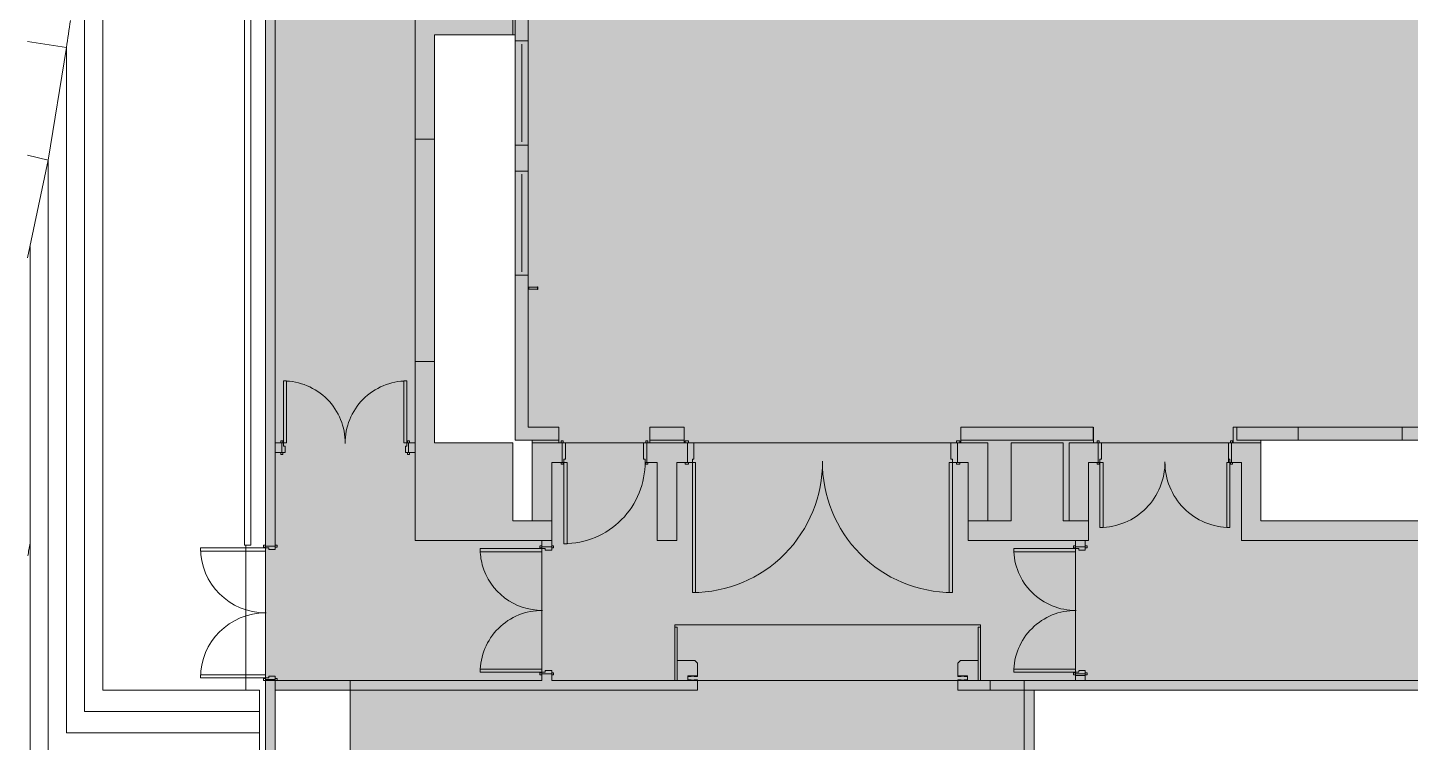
# Model space of a CAD drawing. Header units: millimetres. Extents: x -57519 to 497916, y -349472 to 446842.
# Drawn here: x 363393 to 384650, y 4756 to 15735 of the extents above; entities that cross this region are included whole.
import ezdxf

# ---------------------------------------------------------------- set-up
doc = ezdxf.new("R2010")
doc.units = ezdxf.units.MM
for name, color, linetype, lineweight in [('A-DETL-GENF', 92, 'Continuous', 5), ('A-DETL-THIN', 151, 'Continuous', 9), ('A-DOOR', 31, 'Continuous', 5), ('A-DOOR-FRAM', 31, 'Continuous', 5), ('A-FLOR', 192, 'Continuous', 5), ('A-GLAZ', 151, 'Continuous', 5), ('A-WALL', 113, 'Continuous', 20), ('A-WALL-PATT', 111, 'Continuous', 20), ('Q-SPCQ', 91, 'Continuous', 5), ('S-BEAM', 12, 'Continuous', 20), ('S-COLS', 52, 'Continuous', 20), ('S-STRS', 31, 'Continuous', 5)]:
    doc.layers.add(name, color=color, linetype=linetype, lineweight=lineweight)

# ---------------------------------------------------------------- blocks, each defined once
blk = doc.blocks.new('DLN-Double Door__X03_ - _M19_1900 x 2450 _WH_-16954910-G_F SINGLE OCCUPANCY DIAGRAM')
at = {"layer": 'A-DOOR', "color": 191}
for p, q in [((-900, -75), (-950, -75)), ((-950, -75), (-950, -1025)), ((-900, -1025), (-900, -75)), ((900, -1025), (900, -75)), ((902, -75), (950, -75)), ((950, -75), (950, -1025)), ((-950, -1025), (-900, -1025)), ((950, -1025), (900, -1025))]:
    blk.add_line(p, q, dxfattribs=at)
for centre, start, end in [((-950, -75), 270, 0.5), ((950, -75), 179.5, 270)]:
    blk.add_arc(centre, 950, start, end, dxfattribs=at)
at = {"layer": 'A-DOOR-FRAM', "color": 191}
for p, q in [((-960, 105), (-990, 105)), ((-990, 105), (-990, 75)), ((-990, 75), (-975, 75)), ((-975, 75), (-960, 75)), ((-925, 75), (-975, 75)), ((-975, 75), (-975, -75)), ((-960, 75), (-960, 105)), ((-925, -25), (-925, 75)), ((925, 75), (925, -25)), ((975, 75), (925, 75)), ((990, 105), (960, 105)), ((960, 105), (960, 75)), ((960, 75), (975, 75)), ((975, 75), (990, 75)), ((975, -75), (975, 75)), ((990, 75), (990, 105)), ((-975, -75), (-990, -75)), ((-990, -75), (-990, -105)), ((-990, -105), (-960, -105)), ((-960, -75), (-975, -75)), ((-975, -75), (-950, -75)), ((-960, -105), (-960, -75)), ((-950, -75), (-950, -25)), ((-950, -25), (-925, -25)), ((930, -25), (950, -25)), ((950, -25), (950, -75)), ((950, -75), (975, -75)), ((975, -75), (960, -75)), ((960, -75), (960, -105)), ((960, -105), (990, -105)), ((990, -75), (975, -75)), ((990, -105), (990, -75))]:
    blk.add_line(p, q, dxfattribs=at)
blk = doc.blocks.new('DLN-Double Door__X03_ - _M19_1900 x 2450 _WH_-V588-G_F SINGLE OCCUPANCY DIAGRAM')
at = {"layer": 'A-DOOR', "color": 191}
for p, q in [((-900, -75), (-950, -75)), ((-950, -75), (-950, -1025)), ((-900, -1025), (-900, -76)), ((900, -75), (950, -75)), ((900, -1025), (900, -75)), ((950, -75), (950, -1025)), ((-950, -1025), (-900, -1025)), ((950, -1025), (900, -1025))]:
    blk.add_line(p, q, dxfattribs=at)
for centre, start, end in [((-950, -75), 285.0833, 0.5), ((950, -75), 179.5, 270), ((-950, -75), 270, 285.0368)]:
    blk.add_arc(centre, 950, start, end, dxfattribs=at)
at = {"layer": 'A-DOOR-FRAM', "color": 191}
for p, q in [((-960, 105), (-990, 105)), ((-990, 105), (-990, 75)), ((-990, 75), (-975, 75)), ((-975, 75), (-960, 75)), ((-925, 75), (-975, 75)), ((-975, 75), (-975, -75)), ((-960, 75), (-960, 105)), ((-925, -25), (-925, 75)), ((925, 75), (925, -25)), ((975, 75), (925, 75)), ((990, 105), (960, 105)), ((960, 105), (960, 75)), ((960, 75), (975, 75)), ((975, 75), (990, 75)), ((975, -75), (975, 75)), ((990, 75), (990, 105)), ((-975, -75), (-990, -75)), ((-990, -75), (-990, -104)), ((-990, -105), (-960, -105)), ((-960, -75), (-975, -75)), ((-975, -75), (-950, -75)), ((-960, -105), (-960, -75)), ((-950, -75), (-950, -25)), ((-950, -25), (-925, -25)), ((925, -25), (950, -25)), ((950, -25), (950, -75)), ((950, -75), (975, -75)), ((975, -75), (960, -75)), ((960, -75), (960, -105)), ((960, -105), (990, -105)), ((990, -75), (975, -75)), ((990, -105), (990, -75))]:
    blk.add_line(p, q, dxfattribs=at)
blk = doc.blocks.new('DLN-Double Door__X03_ - _M50_2000 x 2450 _WH_-16954902-G_F SINGLE OCCUPANCY DIAGRAM')
at = {"layer": 'A-DOOR', "color": 191}
for p, q in [((-950, -75), (-1000, -75)), ((950, -75), (1000, -75))]:
    blk.add_line(p, q, dxfattribs=at)
at = {"layer": 'A-DOOR', "color": 253}
for p, q in [((-1000, -75), (-1000, -1075)), ((-950, -1075), (-950, -75)), ((950, -1075), (950, -75)), ((1000, -75), (1000, -1075)), ((-1000, -1075), (-950, -1075)), ((1000, -1075), (950, -1075))]:
    blk.add_line(p, q, dxfattribs=at)
for centre, start, end in [((-1000, -75), 270, 359.9947), ((1000, -75), 180.0053, 270)]:
    blk.add_arc(centre, 1000, start, end, dxfattribs=at)
at = {"layer": 'A-DOOR', "color": 191}
for centre, start, end in [((1000, -75), 179.5, 180.0053), ((-1000, -75), 359.9947, 0.5)]:
    blk.add_arc(centre, 1000, start, end, dxfattribs=at)
at = {"layer": 'A-DOOR-FRAM', "color": 191}
for p, q in [((-1010, 105), (-1040, 105)), ((-1040, 105), (-1040, 75)), ((-1040, 75), (-1025, 75)), ((-1025, 75), (-1010, 75)), ((-975, 75), (-1025, 75)), ((-1025, 75), (-1025, -75)), ((-1010, 75), (-1010, 105)), ((-975, -25), (-975, 75)), ((975, 75), (975, -25)), ((1025, 75), (975, 75)), ((1037, 105), (1010, 105)), ((1010, 105), (1010, 75)), ((1010, 75), (1025, 75)), ((1025, 75), (1037, 75)), ((1025, -66), (1025, 75)), ((-1025, -75), (-1040, -75)), ((-1010, -75), (-1025, -75)), ((-1025, -75), (-1000, -75)), ((-1000, -75), (-1000, -25)), ((-1000, -25), (-975, -25)), ((975, -25), (1000, -25)), ((1000, -25), (1000, -65)), ((1000, -75), (1025, -75)), ((1025, -75), (1010, -75)), ((1037, -75), (1025, -75))]:
    blk.add_line(p, q, dxfattribs=at)
at = {"layer": 'A-DOOR-FRAM', "color": 253}
for p, q in [((1040, 75), (1040, 105)), ((-1040, -75), (-1040, -105)), ((-1040, -105), (-1010, -105)), ((-1010, -105), (-1010, -75)), ((1010, -75), (1010, -105)), ((1010, -105), (1040, -105)), ((1040, -105), (1040, -75))]:
    blk.add_line(p, q, dxfattribs=at)
blk = doc.blocks.new('DLN-Double Door__X03_ - _M18_2000 x 2450 _WH_-16954924-G_F SINGLE OCCUPANCY DIAGRAM')
at = {"layer": 'A-DOOR', "color": 191}
for p, q in [((-950, -150), (-1000, -150)), ((-1000, -150), (-1000, -1150)), ((-950, -1150), (-950, -150)), ((950, -150), (1000, -150)), ((950, -1150), (950, -150)), ((1000, -150), (1000, -1150)), ((-1000, -1150), (-950, -1150)), ((1000, -1150), (950, -1150))]:
    blk.add_line(p, q, dxfattribs=at)
for centre, start, end in [((-1000, -150), 270, 0.5), ((1000, -150), 179.5, 270)]:
    blk.add_arc(centre, 1000, start, end, dxfattribs=at)
at = {"layer": 'A-DOOR-FRAM', "color": 191}
for p, q in [((-1010, 180), (-1040, 180)), ((-1040, 180), (-1040, 150)), ((-1040, 150), (-1025, 150)), ((-1025, 150), (-1010, 150)), ((-975, 150), (-1025, 150)), ((-1025, 150), (-1025, -150)), ((-1010, 150), (-1010, 180)), ((-975, -100), (-975, 150)), ((975, 150), (975, -100)), ((1025, 150), (975, 150)), ((1040, 180), (1010, 180)), ((1010, 180), (1010, 150)), ((1010, 150), (1025, 150)), ((1025, 150), (1040, 150)), ((1025, -150), (1025, 150)), ((1040, 150), (1040, 180)), ((-1025, -150), (-1040, -150)), ((-1040, -150), (-1040, -180)), ((-1040, -180), (-1010, -180)), ((-1010, -150), (-1025, -150)), ((-1025, -150), (-1000, -150)), ((-1010, -180), (-1010, -150)), ((-1000, -150), (-1000, -100)), ((-1000, -100), (-975, -100)), ((975, -100), (1000, -100)), ((1000, -100), (1000, -150)), ((1000, -150), (1025, -150)), ((1025, -150), (1010, -150)), ((1010, -150), (1010, -180)), ((1010, -180), (1040, -180)), ((1040, -150), (1025, -150)), ((1040, -180), (1040, -150))]:
    blk.add_line(p, q, dxfattribs=at)
blk = doc.blocks.new('DLN-Single Door__X01_ - _M11_1250 x 2450 _WH_-16935540-G_F SINGLE OCCUPANCY DIAGRAM')
at = {"layer": 'A-DOOR', "color": 191}
for p, q in [((-635, 180), (-665, 180)), ((-665, 180), (-665, 150)), ((-665, 150), (-650, 150)), ((-650, 150), (-635, 150)), ((-635, 150), (-635, 180)), ((665, 180), (635, 180)), ((635, 180), (635, 150)), ((635, 150), (650, 150)), ((650, 150), (665, 150)), ((665, 150), (665, 180)), ((-650, -150), (-665, -150)), ((-665, -150), (-665, -180)), ((-665, -180), (-635, -180)), ((-635, -150), (-650, -150)), ((-635, -180), (-635, -150)), ((-575, -150), (-625, -150)), ((-625, -150), (-625, -1400)), ((-575, -1400), (-575, -150)), ((650, -150), (635, -150)), ((635, -150), (635, -180)), ((635, -180), (665, -180)), ((665, -150), (650, -150)), ((665, -180), (665, -150)), ((-625, -1400), (-575, -1400))]:
    blk.add_line(p, q, dxfattribs=at)
blk.add_arc((-625, -150), 1250, 270, 0.5, dxfattribs=at)
at = {"layer": 'A-DOOR-FRAM', "color": 191}
for p, q in [((-600, 150), (-650, 150)), ((-650, 150), (-650, -150)), ((-600, -100), (-600, 150)), ((600, 150), (600, -100)), ((650, 150), (600, 150)), ((650, -150), (650, 150)), ((-650, -150), (-625, -150)), ((-625, -150), (-625, -100)), ((-625, -100), (-600, -100)), ((600, -100), (625, -100)), ((625, -100), (625, -150)), ((625, -150), (650, -150))]:
    blk.add_line(p, q, dxfattribs=at)
blk = doc.blocks.new('S_S_ Roller Shutter _7000mm rw_ - 4500mm RW-16026256-G_F SINGLE OCCUPANCY DIAGRAM')
at = {"layer": 'A-DOOR', "color": 191}
for p, q in [((-2350, -930), (-2350, -75)), ((-2315, -75), (-2350, -75)), ((-2315, -75), (-2350, -75)), ((-2350, -75), (-2350, -895)), ((-2150, -75), (-2315, -75)), ((-2315, -895), (-2315, -75)), ((-2150, -145), (-2150, -75)), ((-2150, -75), (-2150, -83)), ((-2000, -75), (-2150, -75)), ((-2150, -83), (-2100, -83)), ((-2150, -135), (-2150, -145)), ((-2100, -135), (-2150, -135)), ((-2000, -145), (-2150, -145)), ((-2150, -145), (-2000, -145)), ((-2100, -83), (-2100, -80)), ((-2100, -80), (-2050, -80)), ((-2100, -138), (-2100, -135)), ((-2050, -138), (-2100, -138)), ((-2050, -80), (-2050, -83)), ((-2050, -83), (-2000, -83)), ((-2000, -135), (-2050, -135)), ((-2050, -135), (-2050, -138)), ((-2000, -83), (-2000, -75)), ((-2000, -145), (-2000, -135)), ((-2000, -340), (-2000, -145)), ((2150, -75), (2000, -75)), ((2000, -75), (2000, -83)), ((2000, -83), (2050, -83)), ((2050, -135), (2000, -135)), ((2000, -135), (2000, -145)), ((2150, -145), (2000, -145)), ((2000, -145), (2000, -340)), ((2000, -145), (2150, -145)), ((2050, -83), (2050, -80)), ((2050, -80), (2100, -80)), ((2050, -138), (2050, -135)), ((2100, -138), (2050, -138)), ((2100, -80), (2100, -83)), ((2100, -83), (2150, -83)), ((2150, -135), (2100, -135)), ((2100, -135), (2100, -138)), ((2315, -75), (2150, -75)), ((2150, -75), (2150, -145)), ((2150, -83), (2150, -75)), ((2150, -145), (2150, -135)), ((2350, -75), (2315, -75)), ((2350, -75), (2315, -75)), ((2315, -75), (2315, -895)), ((2350, -930), (2350, -75)), ((2350, -895), (2350, -75)), ((-2315, -380), (-2040, -380)), ((-2040, -380), (-2000, -340)), ((2000, -340), (2040, -380)), ((2040, -380), (2315, -380)), ((-2350, -895), (-2315, -895)), ((-2350, -930), (2350, -930)), ((2315, -895), (2350, -895))]:
    blk.add_line(p, q, dxfattribs=at)
blk = doc.blocks.new('DLN-Double Door__M22_ - _M22_4000 x 4000 _WH_-13614099-G_F SINGLE OCCUPANCY DIAGRAM')
at = {"layer": 'A-DOOR', "color": 191}
for p, q in [((-2000, 2150), (-1950, 2150)), ((-2000, 150), (-2000, 2150)), ((-1950, 2150), (-1950, 150)), ((1950, 2150), (1950, 150)), ((2000, 2150), (1950, 2150)), ((2000, 150), (2000, 2150)), ((-1950, 150), (-2000, 150)), ((1950, 150), (2000, 150))]:
    blk.add_line(p, q, dxfattribs=at)
for centre, start, end in [((-2000, 150), 359.5, 90), ((2000, 150), 90, 180.5)]:
    blk.add_arc(centre, 2000, start, end, dxfattribs=at)
at = {"layer": 'A-DOOR-FRAM', "color": 191}
for p, q in [((-2110, 180), (-2060, 180)), ((-2110, 150), (-2110, 180)), ((-2075, 150), (-2110, 150)), ((-2060, 150), (-2075, 150)), ((-2075, 150), (-2000, 150)), ((-2075, -150), (-2075, 150)), ((-2060, 180), (-2060, 150)), ((-2000, 150), (-2000, 100)), ((-2000, 100), (-1975, 100)), ((-1975, 100), (-1975, -150)), ((1975, 100), (2000, 100)), ((1975, -150), (1975, 100)), ((2000, 150), (2075, 150)), ((2000, 100), (2000, 150)), ((2060, 150), (2060, 180)), ((2060, 180), (2110, 180)), ((2075, 150), (2060, 150)), ((2110, 150), (2075, 150)), ((2075, 150), (2075, -150)), ((2110, 180), (2110, 150)), ((-2110, -150), (-2075, -150)), ((-2110, -180), (-2110, -150)), ((-2060, -180), (-2110, -180)), ((-2075, -150), (-2060, -150)), ((-1975, -150), (-2075, -150)), ((-2060, -150), (-2060, -180)), ((2075, -150), (1975, -150)), ((2060, -180), (2060, -150)), ((2060, -150), (2075, -150)), ((2110, -180), (2060, -180)), ((2075, -150), (2110, -150)), ((2110, -150), (2110, -180))]:
    blk.add_line(p, q, dxfattribs=at)
blk = doc.blocks.new('DLN_Louvre - 1600x500_WH_-15604522-G_F SINGLE OCCUPANCY DIAGRAM')
at = {"layer": 'A-GLAZ'}
blk.add_line((-750, 0), (750, 0), dxfattribs=at)
blk = doc.blocks.new('BIT_Steel Rod Fixing Details - 145mm-15938180-G_F SINGLE OCCUPANCY DIAGRAM')
at = {"layer": 'Q-SPCQ'}
for p, q in [((-21, 0), (21, 0)), ((21, 0), (-21, 0)), ((-20, -140), (-20, -145)), ((-20, -140), (-14, -140)), ((20, -140), (-20, -140)), ((-20, -145), (20, -145)), ((20, -145), (-20, -145)), ((-15, -6), (-15, -140)), ((-14, -6), (-15, -6)), ((15, -6), (-15, -6)), ((-15, -140), (15, -140)), ((-6, -145), (6, -145)), ((6, -145), (-6, -145)), ((14, -140), (20, -140)), ((15, -140), (15, -6)), ((20, -145), (20, -140))]:
    blk.add_line(p, q, dxfattribs=at)
at = {"layer": 'Q-SPCQ', "flags": 128}
blk.add_lwpolyline([(-15, -6), (-9, -6), (4, -6), (14, -6), (15, -6)], dxfattribs=at)
blk = doc.blocks.new('DLN-Double Door__X03_ - _M19_1900 x 2450 _WH_-V881-G_F SINGLE OCCUPANCY DIAGRAM')
at = {"layer": 'A-DOOR', "color": 191}
for p, q in [((-950, 1025), (-900, 1025)), ((-950, 75), (-950, 1025)), ((-900, 1025), (-900, 75)), ((900, 1025), (900, 75)), ((950, 1025), (900, 1025)), ((950, 75), (950, 1025)), ((-900, 75), (-950, 75)), ((900, 75), (950, 75))]:
    blk.add_line(p, q, dxfattribs=at)
for centre, start, end in [((-950, 75), 359.5, 90), ((950, 75), 90, 180.5)]:
    blk.add_arc(centre, 950, start, end, dxfattribs=at)
at = {"layer": 'A-DOOR-FRAM', "color": 191}
for p, q in [((-990, 105), (-960, 105)), ((-990, 75), (-990, 105)), ((-960, 75), (-975, 75)), ((-975, 75), (-950, 75)), ((-960, 105), (-960, 75)), ((-950, 75), (-950, 25)), ((-950, 25), (-925, 25)), ((-925, 25), (-925, -75)), ((925, 25), (950, 25)), ((925, -75), (925, 25)), ((950, 75), (975, 75)), ((950, 25), (950, 75)), ((960, 75), (960, 105)), ((960, 105), (990, 105)), ((975, 75), (960, 75)), ((990, 105), (990, 75)), ((-990, -105), (-990, -75)), ((-960, -105), (-990, -105)), ((-975, -75), (-960, -75)), ((-925, -75), (-975, -75)), ((-960, -75), (-960, -105)), ((975, -75), (925, -75)), ((960, -105), (960, -75)), ((960, -75), (975, -75)), ((990, -105), (960, -105)), ((990, -75), (990, -105))]:
    blk.add_line(p, q, dxfattribs=at)
blk = doc.blocks.new('CISC HS Pipe Shapes - HA 98x4_8-18756561-G_F SINGLE OCCUPANCY DIAGRAM')
at = {"layer": 'S-BEAM', "lineweight": 5}
for p, q in [((5200, 49), (-4725, 49)), ((-4725, -49), (-4725, 49)), ((5200, 49), (5200, -49)), ((-4725, -49), (5200, -49))]:
    blk.add_line(p, q, dxfattribs=at)

msp = doc.modelspace()

# ---------------------------------------------------------------- hatches: boundary and pattern name
at = {"layer": 'A-DETL-GENF', "transparency": 33554585}
h = msp.add_hatch(color=201, dxfattribs=at)
h.paths.add_polyline_path([(378712.3, -2142.5), (378712.3, 5707.5), (408249.8, 5707.5), (408249.8, 31607.5), (411824.8, 31607.5), (411824.8, 28857.5), (414124.8, 28857.5), (414124.8, 34332.5), (417674.8, 34332.5), (417674.8, 35647.5), (420699.8, 35647.5), (420699.8, 52157.5), (392454.3, 52157.5), (392454.3, 45782.5), (382199.8, 45782.5), (382199.8, 52157.5), (367049.8, 52157.5), (367049.8, 5707.5), (368349.8, 5707.5), (368349.8, 3222.2), (374112.3, -1265.4), (374112.3, -2142.5), (376972.2, -2142.5)], flags=0)
h.paths.add_polyline_path([(370849.8, 8157.5), (370849.8, 9357.5), (369649.8, 9357.5), (369649.8, 15624.2), (370889.8, 15624.2), (370889.8, 9397.5), (371149.8, 9397.5), (371149.8, 8157.5)], flags=0)
h.paths.add_polyline_path([(388124.8, 8157.5), (388124.8, 9397.5), (389899.8, 9397.5), (389899.8, 8157.5)], flags=0)
h.paths.add_polyline_path([(382791.7, 8157.5), (382352.3, 8157.5), (382352.3, 9397.5), (387324.8, 9397.5), (387324.8, 8157.5), (386671.4, 8157.5)], flags=0)
h.paths.add_polyline_path([(404599.8, 8157.5), (396937.3, 8157.5), (396937.3, 9397.5), (404599.8, 9397.5), (404599.8, 8571.4)], flags=0)
h.paths.add_polyline_path([(394430.7, 8157.5), (392899.8, 8157.5), (392899.8, 9397.5), (396137.3, 9397.5), (396137.3, 8157.5)], flags=0)
h.paths.add_polyline_path([(405799.8, 12397.5), (404559.8, 12397.5), (404559.8, 15624.2), (405799.8, 15624.2), (405799.8, 12969.9)], flags=0)
h.paths.add_polyline_path([(370889.8, 16424.2), (369649.8, 16424.2), (369649.8, 23040.8), (370889.8, 23040.8), (370889.8, 17368.3)], flags=0)
h.paths.add_polyline_path([(404559.8, 16424.2), (404559.8, 23040.8), (405799.8, 23040.8), (405799.8, 16424.2)], flags=0)
h.paths.add_polyline_path([(369649.8, 23840.8), (369649.8, 30107.5), (370849.8, 30107.5), (370849.8, 31307.5), (371149.8, 31307.5), (371149.8, 30107.5), (370889.8, 30107.5), (370889.8, 23840.8)], flags=0)
h.paths.add_polyline_path([(404559.8, 23840.8), (404559.8, 27067.5), (405799.8, 27067.5), (405799.8, 23840.8)], flags=0)
h.paths.add_polyline_path([(388124.8, 30067.5), (388124.8, 31307.5), (389399.8, 31307.5), (389399.8, 30067.5)], flags=0)
h.paths.add_polyline_path([(373449.8, 30067.5), (373449.8, 31307.5), (378512.3, 31307.5), (378512.3, 30067.5), (375032.4, 30067.5)], flags=0)
h.paths.add_polyline_path([(386671.4, 30067.5), (382349.8, 30067.5), (382349.8, 31307.5), (387324.8, 31307.5), (387324.8, 30067.5)], flags=0)
h.paths.add_polyline_path([(394430.7, 30067.5), (392399.8, 30067.5), (392399.8, 31307.5), (396137.3, 31307.5), (396137.3, 30067.5)], flags=0)
h.paths.add_polyline_path([(402190, 30067.5), (396937.3, 30067.5), (396937.3, 31307.5), (404599.8, 31307.5), (404599.8, 30067.5), (404129.8, 30067.5)], flags=0)
h.paths.add_polyline_path([(407299.8, 35797.5), (407299.8, 36247.5), (408249.8, 36247.5), (408249.8, 35797.5), (408009.5, 35797.5)], flags=0)
h.paths.add_polyline_path([(412649.8, 35797.5), (412649.8, 37247.5), (415649.8, 37247.5), (415649.8, 35797.5), (413829, 35797.5)], flags=0)
h.paths.add_polyline_path([(412649.8, 37397.5), (412649.8, 37897.5), (418299.8, 37897.5), (418299.8, 37397.5), (412859.1, 37397.5)], flags=0)
h.paths.add_polyline_path([(408979.4, 37847.5), (408399.8, 37847.5), (408399.8, 38327.5), (410749.8, 38327.5), (410749.8, 37847.5), (409949.3, 37847.5)], flags=0)
h.paths.add_polyline_path([(381599.8, 37907.5), (381599.8, 39557.5), (382049.8, 39557.5), (382049.8, 37907.5), (381821.8, 37907.5)], flags=0)
h.paths.add_polyline_path([(406069.7, 38657.5), (404849.8, 38657.5), (404849.8, 49957.5), (408249.8, 49957.5), (408249.8, 38657.5), (408009.5, 38657.5)], flags=0)
h.paths.add_polyline_path([(370182.8, 40207.5), (369149.8, 40207.5), (369149.8, 40707.5), (370699.8, 40707.5), (370699.8, 40207.5)], flags=0)
h.paths.add_polyline_path([(381599.8, 40257.5), (381599.8, 42757.5), (382049.8, 42757.5), (382049.8, 40257.5), (381821.8, 40257.5)], flags=0)
h.paths.add_polyline_path([(414798.9, 42697.5), (410674.8, 42697.5), (410674.8, 43197.5), (418349.8, 43197.5), (418349.8, 42697.5), (415768.8, 42697.5)], flags=0)
h.paths.add_polyline_path([(377289.8, 42907.5), (375749.8, 42907.5), (375749.8, 43407.5), (377289.8, 43407.5), (377289.8, 43209.2)], flags=0)
h.paths.add_polyline_path([(382049.8, 46907.5), (379399.8, 46907.5), (379399.8, 52007.5), (382049.8, 52007.5), (382049.8, 47057.9)], flags=0)
h.paths.add_polyline_path([(410919.2, 47837.5), (410674.8, 47837.5), (410674.8, 48337.5), (418349.8, 48337.5), (418349.8, 47837.5), (411404.2, 47837.5)], flags=0)
h.paths.add_polyline_path([(408399.8, 50107.5), (408399.8, 52007.5), (408849.8, 52007.5), (408849.8, 50107.5)], flags=0)
at = {"layer": 'A-WALL-PATT', "transparency": 33554432}
h = msp.add_hatch(color=133, dxfattribs=at)
h.paths.add_polyline_path([(367199.8, 3557.5), (367199.8, 5720), (367049.8, 5720), (367049.8, 3557.5)], flags=0)
h.paths.add_polyline_path([(367199.8, 7770), (367199.8, 31832.5), (367049.8, 31832.5), (367049.8, 7770)], flags=0)
at = {"layer": 'A-WALL-PATT'}
for points in [[(369349.8, 14024.2), (369649.8, 14024.2), (369649.8, 15624.2), (369349.8, 15624.2), (369349.8, 14479.9)], [(369349.8, 9357.5), (369649.8, 9357.5), (369649.8, 10607.5), (369349.8, 10607.5), (369349.8, 9657.5)], [(370979.6, 7857.5), (371449.8, 7857.5), (371449.8, 8157.5), (370849.8, 8157.5), (370849.8, 7857.5)], [(377852.3, 7857.5), (378512.3, 7857.5), (378512.3, 8157.5), (377852.3, 8157.5)], [(379312.3, 7857.5), (379702.3, 7857.5), (379702.3, 8157.5), (379312.3, 8157.5)]]:
    msp.add_hatch(color=133, dxfattribs=at).paths.add_polyline_path(points, flags=0)
at = {"layer": 'A-WALL-PATT', "transparency": 33554432}
for points in [[(369649.8, 10607.5), (369649.8, 14024.2), (369349.8, 14024.2), (369349.8, 10607.5)], [(371449.8, 8157.5), (371449.8, 9357.5), (371149.8, 9357.5), (371152.7, 8157.5)], [(379402.3, 8157.5), (379702.3, 8157.5), (379702.3, 9357.5), (379402.3, 9357.5), (379402.3, 8571.4)], [(382352.3, 8157.5), (382352.3, 9357.5), (382052.3, 9357.5), (382052.3, 8157.5)], [(373071.8, 7857.5), (373371.8, 7857.5), (373371.8, 9057.5), (373071.8, 9057.5), (373071.8, 8157.5)], [(377852.3, 8157.5), (378152.3, 8157.5), (378152.3, 9057.5), (377852.3, 9057.5), (377852.3, 8571.4)], [(382052.3, 7857.5), (385724.8, 7857.5), (385724.8, 8157.5), (382052.3, 8157.5), (382052.3, 7955.6)], [(373237.8, 5557.5), (373237.8, 5707.5), (367199.8, 5707.5), (367199.8, 5557.5), (373092.5, 5557.5)]]:
    msp.add_hatch(color=133, dxfattribs=at).paths.add_polyline_path(points, flags=0)
at = {"layer": 'A-WALL-PATT'}
h = msp.add_hatch(color=256, dxfattribs=at)
h.paths.add_polyline_path([(367273.1, 9207.5), (367299.8, 9207.5), (367299.8, 9357.5), (367199.8, 9357.5), (367199.8, 9207.5)], flags=0)
h.paths.add_polyline_path([(369349.8, 9207.5), (369349.8, 9357.5), (369249.8, 9357.5), (369249.8, 9207.5)], flags=0)
at = {"layer": 'A-WALL-PATT', "transparency": 33554432}
h = msp.add_hatch(color=133, dxfattribs=at)
h.paths.add_polyline_path([(371449.8, 9057.5), (371610.8, 9057.5), (371610.8, 9357.5), (371449.8, 9357.5), (371449.8, 9251.1)], flags=0)
h.paths.add_polyline_path([(373282.8, 9057.5), (373282.8, 9357.5), (372910.8, 9357.5), (372910.8, 9057.5), (373092.5, 9057.5)], flags=0)
h = msp.add_hatch(color=133, dxfattribs=at)
h.paths.add_polyline_path([(377852.3, 9057.5), (378152.3, 9057.5), (378152.3, 9357.5), (377687.1, 9357.5), (377687.1, 9057.5)], flags=0)
h.paths.add_polyline_path([(373282.8, 9057.5), (373537.1, 9057.5), (373537.1, 9357.5), (373282.8, 9357.5)], flags=0)
h = msp.add_hatch(color=133, dxfattribs=at)
h.paths.add_polyline_path([(381902.3, 9057.5), (382052.3, 9057.5), (382052.3, 9357.5), (381902.3, 9357.5)], flags=0)
h.paths.add_polyline_path([(379852.3, 9057.5), (379852.3, 9357.5), (379702.3, 9357.5), (379702.3, 9057.5)], flags=0)
h = msp.add_hatch(color=133, dxfattribs=at)
h.paths.add_polyline_path([(371449.8, 5707.5), (371449.8, 5807.5), (371299.8, 5807.5), (371299.8, 5707.5)], flags=0)
h.paths.add_polyline_path([(371299.8, 7757.5), (371449.8, 7757.5), (371449.8, 7857.5), (371299.8, 7857.5)], flags=0)
h = msp.add_hatch(color=133, dxfattribs=at)
h.paths.add_polyline_path([(379652.3, 5707.5), (379652.3, 5807.5), (379502.3, 5807.5), (379502.3, 5707.5)], flags=0)
h.paths.add_polyline_path([(379502.3, 7757.5), (379652.3, 7757.5), (379652.3, 7857.5), (379502.3, 7857.5)], flags=0)
h = msp.add_hatch(color=133, dxfattribs=at)
h.paths.add_polyline_path([(378912, 5557.5), (390374.8, 5557.5), (390374.8, 5707.5), (377692.3, 5707.5), (377692.3, 5557.5), (378864.8, 5557.5)], flags=0)
h.paths.add_polyline_path([(373692.3, 5557.5), (373692.3, 5707.5), (373237.8, 5707.5), (373237.8, 5557.5), (373377.3, 5557.5)], flags=0)
h.paths.add_polyline_path([(392424.8, 5557.5), (398364.8, 5557.5), (398364.8, 5707.5), (392424.8, 5707.5)], flags=0)
h.paths.add_polyline_path([(400949.8, 5557.5), (407144.8, 5557.5), (407144.8, 5707.5), (399814.8, 5707.5), (399814.8, 5557.5), (400250.2, 5557.5)], flags=0)
h.paths.add_polyline_path([(408094.8, 5557.5), (408199.8, 5557.5), (408199.8, 5632.5), (408249.8, 5632.5), (408249.8, 5707.5), (408094.8, 5707.5)], flags=0)
h = msp.add_hatch(color=133, dxfattribs=at)
h.paths.add_polyline_path([(378864.8, -1542.5), (378864.8, 657.5), (378714.8, 657.5), (378714.8, -1542.5)], flags=0)
h.paths.add_polyline_path([(378864.8, 2707.5), (378864.8, 5557.5), (378714.8, 5557.5), (378714.8, 2707.5)], flags=0)
at = {"layer": 'S-COLS'}
for points in [[(370849.8, 15624.2), (370849.8, 16424.2), (369349.8, 16424.2), (369349.8, 15624.2), (369649.8, 15624.2)], [(370807, 7857.5), (370849.8, 7857.5), (370849.8, 9357.5), (369349.8, 9357.5), (369349.8, 7857.5), (370543.7, 7857.5)], [(378912, 7857.5), (379312.3, 7857.5), (379312.3, 9357.5), (378512.3, 9357.5), (378512.3, 7857.5), (378712.3, 7857.5)]]:
    msp.add_hatch(color=133, dxfattribs=at).paths.add_polyline_path(points, flags=0)

# ---------------------------------------------------------------- linework, layer by layer
at = {"layer": 'A-DETL-THIN', "lineweight": 5}
for p, q in [((367049.8, 35357.5), (367049.8, 5707.5)), ((369649.8, 9357.5), (369649.8, 15624.2)), ((369649.8, 15624.2), (370889.8, 15624.2)), ((370889.8, 15624.2), (370889.8, 9397.5)), ((370849.8, 9357.5), (369649.8, 9357.5)), ((370849.8, 8157.5), (370849.8, 9357.5)), ((370889.8, 9397.5), (371149.8, 9397.5)), ((371149.8, 9397.5), (371149.8, 8157.5)), ((382352.3, 8157.5), (382352.3, 9397.5)), ((382352.3, 9397.5), (387324.8, 9397.5)), ((371149.8, 8157.5), (370849.8, 8157.5)), ((387324.8, 8157.5), (382352.3, 8157.5)), ((367049.8, 5707.5), (368349.8, 5707.5)), ((368349.8, 5707.5), (368349.8, 3222.2)), ((378712.3, -2142.5), (378712.3, 5707.5)), ((378712.3, 5707.5), (408249.8, 5707.5))]:
    msp.add_line(p, q, dxfattribs=at)
at = {"layer": 'A-FLOR'}
for p, q in [((364549.5, 5557.5), (364549.9, 51475.3)), ((367049.8, 31817.5), (367049.8, 7785)), ((367199.8, 31457.5), (367199.8, 7785)), ((363989.8, 15429.7), (363393.4, 15525.2)), ((363989.8, 15429.7), (363709.8, 13700.7)), ((369349.8, 10607.5), (369349.8, 14024.2)), ((371089.8, 13932.5), (371089.8, 9597.5)), ((363709.8, 13700.7), (363393.4, 13776.6)), ((363709.8, 13700.7), (363393.4, 12199.7)), ((372960.8, 9597.5), (373487.1, 9597.5)), ((377737.1, 9597.5), (379772.3, 9597.5)), ((379777.3, 9597.5), (379777.3, 9357.5)), ((381927.3, 9357.5), (381927.3, 9597.5)), ((381927.3, 9597.5), (381982.3, 9597.5)), ((371560.8, 9397.5), (371560.8, 9357.5)), ((371560.8, 9357.5), (371595.8, 9357.5)), ((371660.8, 9357.5), (372860.8, 9357.5)), ((372860.8, 9357.5), (371660.8, 9357.5)), ((372925.8, 9357.5), (372960.8, 9357.5)), ((372960.8, 9357.5), (372960.8, 9397.5)), ((373487.1, 9397.5), (373487.1, 9357.5)), ((373487.1, 9357.5), (373502.1, 9357.5)), ((373537.1, 9357.5), (373537.1, 9057.5)), ((373637.1, 9357.5), (377587.1, 9357.5)), ((377587.1, 9357.5), (373637.1, 9357.5)), ((377687.1, 9057.5), (377687.1, 9357.5)), ((377722.1, 9357.5), (377737.1, 9357.5)), ((377737.1, 9357.5), (377737.1, 9397.5)), ((379777.3, 9357.5), (379837.3, 9357.5)), ((379852.3, 9357.5), (379852.3, 9057.5)), ((379902.3, 9357.5), (381852.3, 9357.5)), ((381852.3, 9357.5), (379902.3, 9357.5)), ((381917.3, 9357.5), (381927.3, 9357.5)), ((371595.8, 9057.5), (371449.8, 9057.5)), ((373071.8, 9057.5), (372925.8, 9057.5)), ((377852.3, 8157.5), (377852.3, 9057.5)), ((379837.3, 9057.5), (379702.3, 9057.5)), ((381852.3, 9057.5), (381852.3, 9107.5)), ((381877.3, 9057.5), (381852.3, 9057.5)), ((382052.3, 9057.5), (381917.3, 9057.5)), ((366749.8, 7782.5), (366749.8, 5557.5)), ((367049.8, 7745), (367049.8, 5745)), ((371299.8, 7772.5), (371299.8, 7857.5)), ((371299.8, 7732.5), (371299.8, 5832.5)), ((371449.8, 7857.5), (371449.8, 7772.5)), ((379502.3, 7732.5), (379502.3, 5832.5)), ((379652.3, 7857.5), (379652.3, 7772.5)), ((385724.8, 7857.5), (382052.3, 7857.5)), ((367199.8, 5745), (367199.8, 5707.5)), ((371299.8, 5707.5), (371299.8, 5792.5)), ((371449.8, 5792.5), (371449.8, 5707.5)), ((379502.3, 5782.5), (379652.3, 5782.5)), ((379652.3, 5782.5), (379652.3, 5707.5)), ((366749.8, 5557.5), (364549.5, 5557.5)), ((367049.8, 5705), (367049.8, 3407.5)), ((373692.3, 5557.5), (367199.8, 5557.5)), ((367199.8, 5557.5), (367199.8, 3557.5)), ((367229.8, 5707.5), (371299.8, 5707.5)), ((371449.8, 5707.5), (379502.3, 5707.5)), ((378192.3, 5707.5), (373692.3, 5707.5)), ((378192.3, 5557.5), (378192.3, 5707.5)), ((378712.3, 5557.5), (378192.3, 5557.5)), ((378714.8, 2722.5), (378714.8, 5557.5)), ((378864.8, 5557.5), (378864.8, 2722.5)), ((379652.3, 5707.5), (389074.8, 5707.5))]:
    msp.add_line(p, q, dxfattribs=at)
msp.add_arc((302993.1, 24420.5), 61655.8, 351.615066, 352.006507, dxfattribs=at)
at = {"layer": 'A-WALL', "color": 191, "lineweight": 5}
for p, q in [((367049.8, 31832.5), (367049.8, 7770)), ((367199.8, 7770), (367199.8, 31832.5)), ((370889.8, 9397.5), (370889.8, 30067.5)), ((371089.8, 29867.5), (371089.8, 13932.5)), ((370893.7, 15532.5), (371089.8, 15532.5)), ((369349.8, 10607.5), (369349.8, 14024.2)), ((369649.8, 14024.2), (369649.8, 10607.5)), ((371089.8, 13932.5), (370889.8, 13932.5)), ((370889.8, 13532.5), (371089.8, 13532.5)), ((371089.8, 11932.5), (370889.8, 11932.5)), ((369649.8, 10607.5), (369349.8, 10607.5)), ((369349.8, 10607.5), (369649.8, 10607.5)), ((371560.8, 9597.5), (371089.8, 9597.5)), ((371560.8, 9597.5), (371560.8, 9397.5)), ((373487.1, 9597.5), (372960.8, 9597.5)), ((372960.8, 9597.5), (372960.8, 9397.5)), ((373487.1, 9597.5), (373487.1, 9397.5)), ((379772.3, 9597.5), (377737.1, 9597.5)), ((377737.1, 9597.5), (377737.1, 9397.5)), ((379772.3, 9597.5), (379772.3, 9397.5)), ((381982.3, 9597.5), (381982.3, 9397.5)), ((381984.2, 9597.5), (390299.8, 9597.5)), ((382924.8, 9397.5), (382924.8, 9597.5)), ((384524.8, 9597.5), (384524.8, 9397.5)), ((370889.8, 9397.5), (371149.8, 9397.5)), ((371149.8, 8157.5), (371149.8, 9357.5)), ((371149.8, 9357.5), (371610.8, 9357.5)), ((371610.8, 9357.5), (371610.8, 9057.5)), ((373282.8, 9357.5), (372910.8, 9357.5)), ((372910.8, 9357.5), (372910.8, 9057.5)), ((373282.8, 9357.5), (373537.1, 9357.5)), ((378152.3, 9357.5), (377687.1, 9357.5)), ((378152.3, 9357.5), (378152.3, 8157.5)), ((379852.3, 9357.5), (379402.3, 9357.5)), ((379402.3, 8157.5), (379402.3, 9357.5)), ((379852.3, 9357.5), (379852.3, 9057.5)), ((381902.3, 9357.5), (382352.3, 9357.5)), ((381902.3, 9357.5), (381902.3, 9057.5)), ((386434.8, 9397.5), (381982.3, 9397.5)), ((382352.3, 9357.5), (382352.3, 8157.5)), ((371449.8, 9057.5), (371449.8, 8157.5)), ((371595.8, 9057.5), (371610.8, 9057.5)), ((372910.8, 9057.5), (372925.8, 9057.5)), ((373071.8, 7857.5), (373071.8, 9057.5)), ((373371.8, 9057.5), (373371.8, 7857.5)), ((373537.1, 9057.5), (373371.8, 9057.5)), ((377687.1, 9057.5), (377852.3, 9057.5)), ((379702.3, 9057.5), (379702.3, 8157.5)), ((379837.3, 9057.5), (379852.3, 9057.5)), ((381917.3, 9057.5), (381902.3, 9057.5)), ((382052.3, 7857.5), (382052.3, 9057.5)), ((371149.8, 8157.5), (371152.7, 8157.5)), ((378152.3, 8157.5), (377852.3, 8157.5)), ((382352.3, 8157.5), (385724.8, 8157.5)), ((367049.8, 7770), (367199.8, 7770)), ((371299.8, 7772.5), (371299.8, 7757.5)), ((371299.8, 7757.5), (371449.8, 7757.5)), ((371449.8, 7772.5), (371449.8, 7757.5)), ((373071.8, 7857.5), (373371.8, 7857.5)), ((379502.3, 7857.5), (379502.3, 7757.5)), ((379502.3, 7857.5), (379652.3, 7857.5)), ((379502.3, 7757.5), (379652.3, 7757.5)), ((379652.3, 7772.5), (379652.3, 7757.5)), ((371299.8, 5792.5), (371299.8, 5807.5)), ((371299.8, 5807.5), (371449.8, 5807.5)), ((371449.8, 5792.5), (371449.8, 5807.5)), ((379502.3, 5707.5), (379502.3, 5807.5)), ((379502.3, 5807.5), (379652.3, 5807.5)), ((379652.3, 5782.5), (379652.3, 5807.5)), ((367058.8, 5720), (367199.8, 5720)), ((367199.8, 5720), (367199.8, 5707.5)), ((367199.8, 5707.5), (367229.8, 5707.5)), ((373237.8, 5557.5), (367199.8, 5557.5)), ((373342.3, 5707.5), (373237.8, 5707.5)), ((373692.3, 5707.5), (373377.3, 5707.5)), ((373692.3, 5707.5), (373692.3, 5557.5)), ((377692.3, 5707.5), (377692.3, 5557.5)), ((377692.3, 5557.5), (378192.3, 5557.5)), ((378192.3, 5707.5), (379652.3, 5707.5))]:
    msp.add_line(p, q, dxfattribs=at)
at = {"layer": 'A-WALL', "color": 221}
for p, q in [((369349.8, 14024.2), (369349.8, 15624.2)), ((369649.8, 15624.2), (369649.8, 14024.2)), ((369349.8, 14024.2), (369649.8, 14024.2)), ((369349.8, 10607.5), (369349.8, 9357.5)), ((369649.8, 10607.5), (369649.8, 9357.5)), ((370849.8, 8157.5), (371149.8, 8157.5)), ((371152.7, 8157.5), (371449.8, 8157.5)), ((371449.8, 7857.5), (371449.8, 8157.5)), ((377852.3, 7857.5), (377852.3, 8157.5)), ((378152.3, 8157.5), (378512.3, 8157.5)), ((379312.3, 8157.5), (379702.3, 8157.5)), ((379702.3, 7857.5), (379702.3, 8157.5)), ((371449.8, 7857.5), (370849.8, 7857.5)), ((378512.3, 7857.5), (377852.3, 7857.5)), ((379702.3, 7857.5), (379312.3, 7857.5))]:
    msp.add_line(p, q, dxfattribs=at)
at = {"layer": 'A-WALL', "lineweight": 18}
for p, q in [((367199.8, 9357.5), (367299.8, 9357.5)), ((367299.8, 9207.5), (367299.8, 9357.5)), ((369249.8, 9207.5), (369249.8, 9357.5)), ((369349.8, 9357.5), (369249.8, 9357.5)), ((369349.8, 9207.5), (369349.8, 9357.5)), ((367199.8, 9207.5), (367299.8, 9207.5)), ((369349.8, 9207.5), (369249.8, 9207.5))]:
    msp.add_line(p, q, dxfattribs=at)
at = {"layer": 'A-WALL', "color": 201, "lineweight": 5}
for p, q in [((371152.7, 9397.5), (371560.8, 9397.5)), ((372960.8, 9397.5), (373487.1, 9397.5)), ((377737.1, 9397.5), (379772.3, 9397.5))]:
    msp.add_line(p, q, dxfattribs=at)
at = {"layer": 'A-WALL', "color": 253, "lineweight": 5}
for p, q in [((367049.8, 3407.5), (367049.8, 5720)), ((367199.8, 5707.5), (367199.8, 5557.5)), ((378714.8, 5557.5), (390374.8, 5557.5))]:
    msp.add_line(p, q, dxfattribs=at)
at = {"layer": 'S-COLS', "color": 221}
for p, q in [((369349.8, 16424.2), (369349.8, 15624.2)), ((370849.8, 15624.2), (370849.8, 16424.2)), ((370849.8, 15624.2), (369649.8, 15624.2)), ((369349.8, 9357.5), (369349.8, 7857.5)), ((370849.8, 9357.5), (369649.8, 9357.5)), ((370849.8, 8157.5), (370849.8, 9357.5)), ((379312.3, 9357.5), (378512.3, 9357.5)), ((378512.3, 9357.5), (378512.3, 8157.5)), ((379312.3, 9357.5), (379312.3, 8157.5)), ((370849.8, 7857.5), (369349.8, 7857.5)), ((378512.3, 7857.5), (379312.3, 7857.5))]:
    msp.add_line(p, q, dxfattribs=at)
at = {"layer": 'S-STRS'}
for p, q in [((364269.8, 5230.8), (364269.8, 40021.7)), ((363989.8, 4904.2), (363989.8, 15429.7)), ((363709.8, 4577.5), (363709.8, 13700.7)), ((363429.8, 7813.6), (363429.8, 12372.6)), ((363429.8, 4250.8), (363429.8, 7813.6)), ((366959.8, 5557.5), (366749.8, 5557.5)), ((366959.8, 3597.5), (366959.8, 5557.5)), ((366959.8, 5230.8), (364269.8, 5230.8)), ((366959.8, 4904.2), (363989.8, 4904.2))]:
    msp.add_line(p, q, dxfattribs=at)
msp.add_open_spline([(363395.3, 7619.6), (363406.9, 7684.2), (363418.4, 7748.9), (363429.8, 7813.6)], degree=3, dxfattribs=at)

# ---------------------------------------------------------------- block references
at = {"layer": 'A-DOOR', "color": 191}
for name, p in [('DLN-Double Door__X03_ - _M19_1900 x 2450 _WH_-V881-G_F SINGLE OCCUPANCY DIAGRAM', (368274.8, 9282.5)), ('DLN-Single Door__X01_ - _M11_1250 x 2450 _WH_-16935540-G_F SINGLE OCCUPANCY DIAGRAM', (372260.8, 9207.5)), ('DLN-Double Door__X03_ - _M18_2000 x 2450 _WH_-16954924-G_F SINGLE OCCUPANCY DIAGRAM', (380877.3, 9207.5))]:
    msp.add_blockref(name, p, dxfattribs=at)
for name, p, rotation in [('DLN-Double Door__M22_ - _M22_4000 x 4000 _WH_-13614099-G_F SINGLE OCCUPANCY DIAGRAM', (375612.1, 9207.5), 180), ('DLN-Double Door__X03_ - _M50_2000 x 2450 _WH_-16954902-G_F SINGLE OCCUPANCY DIAGRAM', (367124.8, 6745), 270.0000000000002), ('DLN-Double Door__X03_ - _M19_1900 x 2450 _WH_-V588-G_F SINGLE OCCUPANCY DIAGRAM', (371374.8, 6782.5), 270), ('DLN-Double Door__X03_ - _M19_1900 x 2450 _WH_-16954910-G_F SINGLE OCCUPANCY DIAGRAM', (379577.3, 6782.5), 270.0000000000002), ('S_S_ Roller Shutter _7000mm rw_ - 4500mm RW-16026256-G_F SINGLE OCCUPANCY DIAGRAM', (375692.3, 5632.5), 180)]:
    msp.add_blockref(name, p, dxfattribs=dict(at, rotation=rotation))
at = {"layer": 'A-GLAZ', "rotation": 270}
for p in [(370989.8, 14732.5), (370989.8, 12732.5)]:
    msp.add_blockref('DLN_Louvre - 1600x500_WH_-15604522-G_F SINGLE OCCUPANCY DIAGRAM', p, dxfattribs=at)
at = {"layer": 'Q-SPCQ', "rotation": 89.99999999999586}
msp.add_blockref('BIT_Steel Rod Fixing Details - 145mm-15938180-G_F SINGLE OCCUPANCY DIAGRAM', (371090, 11732.5), dxfattribs=at)
at = {"layer": 'S-BEAM', "lineweight": 5, "rotation": 90.0000000000001}
msp.add_blockref('CISC HS Pipe Shapes - HA 98x4_8-18756561-G_F SINGLE OCCUPANCY DIAGRAM', (366774.8, 12507.5), dxfattribs=at)

doc.saveas('drawing.dxf')
